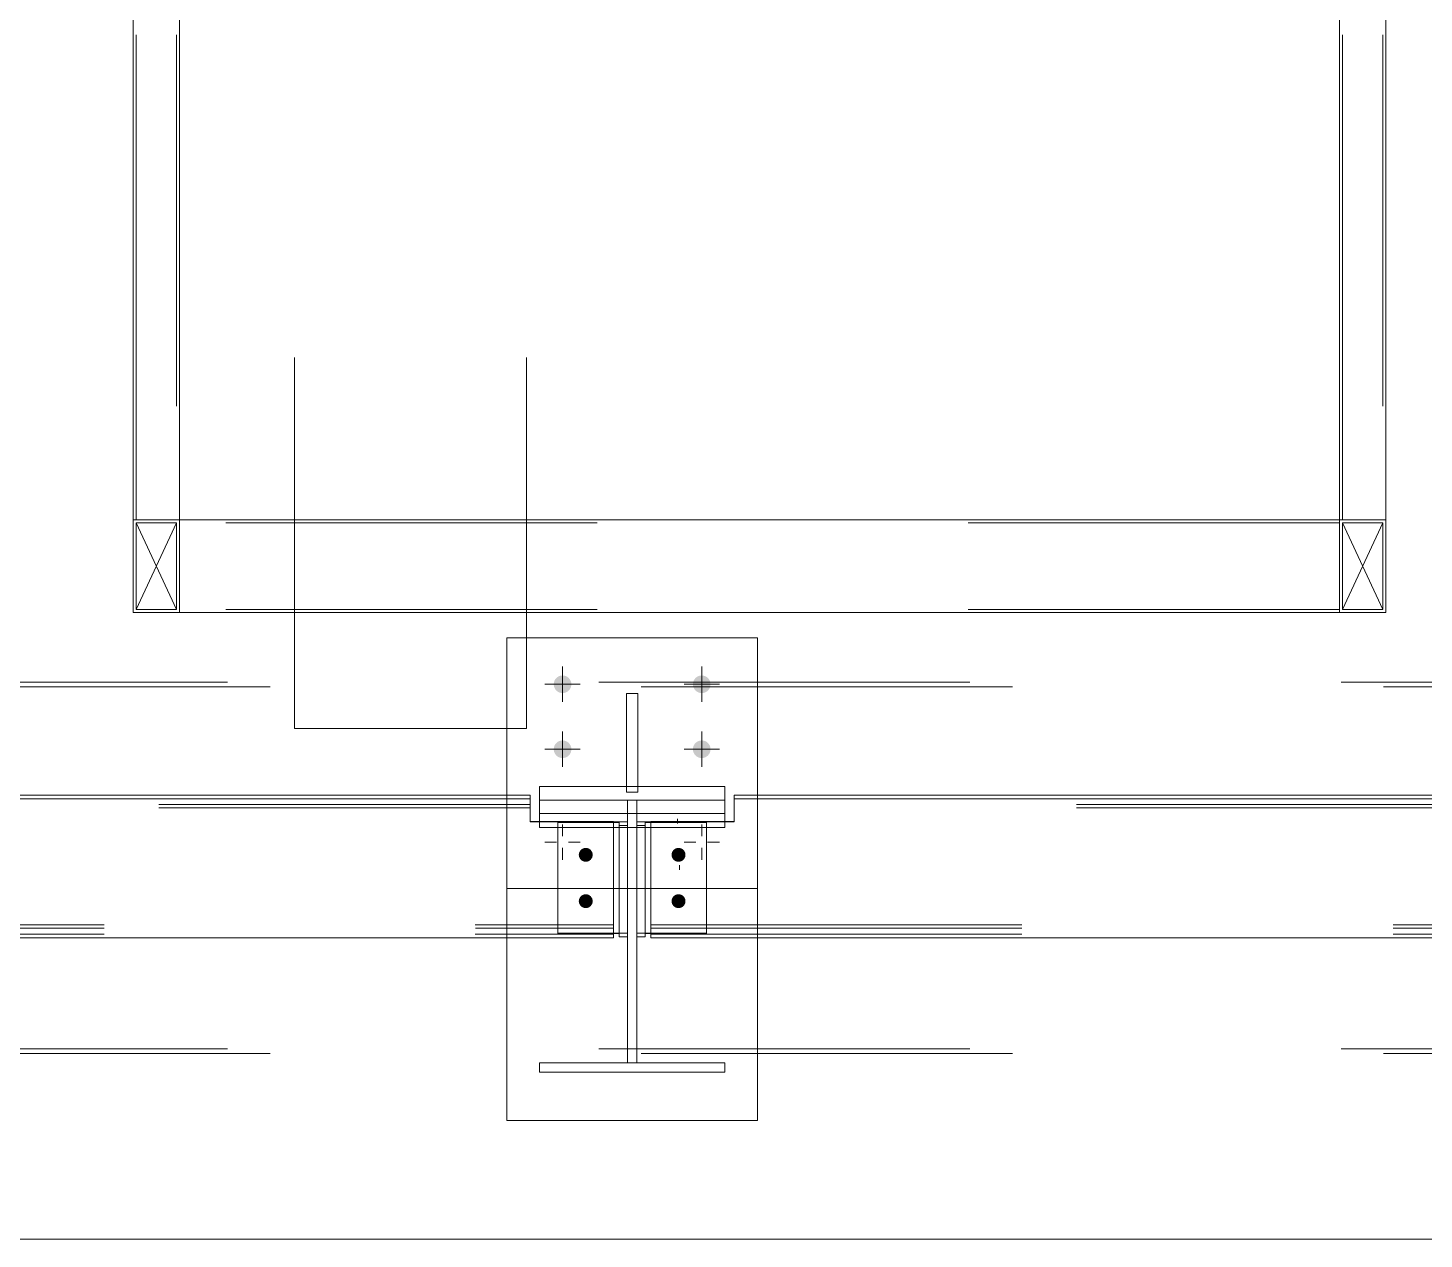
# Model space of a CAD drawing. Header units: millimetres. Extents: x 652937 to 1670132, y 1473552 to 2851037.
# Drawn here: x 663469.938 to 663471.442, y 1524461.732 to 1524463.037 of the extents above; entities that cross this region are included whole.
import ezdxf

# ---------------------------------------------------------------- set-up
doc = ezdxf.new("R2010")
doc.units = ezdxf.units.MM
doc.linetypes.add('XKITLINE00', pattern=[0])
doc.linetypes.add('XKITLINE02', pattern=[4, 2, -2])
doc.layers.add('Bolt', color=7, linetype='Continuous', lineweight=0)
doc.layers.add('Part', color=7, linetype='Continuous', lineweight=0)

# ---------------------------------------------------------------- blocks, each defined once
blk = doc.blocks.new('*A889544')
at = {"layer": 'Part', "color": 7, "linetype": 'XKITLINE00', "lineweight": 0}
blk.add_line((475.101557, 133.736798), (440.581603, 133.736798), dxfattribs=at)
blk = doc.blocks.new('*A890545')
at = {"layer": 'Part', "color": 7, "linetype": 'XKITLINE02', "lineweight": 0}
for p, q in [((474.726496, 136.736798), (440.956029, 136.736798)), ((440.956029, 136.711798), (474.726495, 136.711798)), ((474.726495, 134.761798), (440.956126, 134.761798)), ((440.956029, 134.736798), (474.726496, 134.736798))]:
    blk.add_line(p, q, dxfattribs=at)
blk = doc.blocks.new('*A960615')
at = {"layer": 'Part', "color": 7, "linetype": 'XKITLINE02', "lineweight": 0}
for p, q in [((446.467661, 148.224297), (446.217631, 148.224297)), ((446.217631, 148.224297), (446.217631, 137.611803)), ((446.217661, 148.224297), (446.217661, 140.948361)), ((446.233632, 137.611803), (446.233632, 148.224297)), ((446.23366, 148.224297), (446.23366, 137.611803)), ((446.451632, 148.224297), (446.451632, 137.611803)), ((446.45166, 148.224297), (446.45166, 137.611803)), ((446.467631, 148.224297), (446.467631, 137.611803)), ((446.467661, 148.224297), (446.467661, 140.588214)), ((446.217661, 137.611803), (446.467661, 137.611803))]:
    blk.add_line(p, q, dxfattribs=at)
at = {"layer": 'Part', "color": 7, "linetype": 'XKITLINE00', "lineweight": 0}
for p, q in [((446.217661, 140.948361), (446.217661, 137.611803)), ((446.467661, 140.588214), (446.467661, 137.611803)), ((446.217631, 137.611803), (446.217661, 137.611803)), ((446.217769, 137.611803), (446.217661, 137.611803))]:
    blk.add_line(p, q, dxfattribs=at)
blk = doc.blocks.new('*A961616')
at = {"layer": 'Part', "color": 7, "linetype": 'XKITLINE00', "lineweight": 0}
for p, q in [((446.217631, 137.111803), (446.217631, 137.611803)), ((446.217769, 137.611803), (446.217661, 137.611803)), ((446.467769, 137.611803), (446.217769, 137.611803)), ((446.217769, 137.611803), (446.217769, 137.111803)), ((446.467769, 137.111803), (446.467769, 137.611803)), ((446.451769, 137.127803), (446.233769, 137.595803)), ((446.233769, 137.127803), (446.451769, 137.595803)), ((446.451769, 137.595803), (446.233769, 137.595803)), ((446.233769, 137.595803), (446.233769, 137.127803)), ((446.451631, 137.127803), (446.451631, 137.595803)), ((446.451769, 137.127803), (446.451769, 137.595803)), ((446.467769, 137.111803), (446.217631, 137.111803)), ((446.233769, 137.127803), (446.451769, 137.127803))]:
    blk.add_line(p, q, dxfattribs=at)
at = {"layer": 'Part', "color": 7, "linetype": 'XKITLINE02', "lineweight": 0}
for p, q in [((446.217661, 137.611803), (446.217631, 137.611803)), ((446.467631, 137.611803), (446.467631, 137.111803)), ((446.451631, 137.127803), (446.233631, 137.595803)), ((446.233631, 137.127803), (446.451631, 137.595803)), ((446.233631, 137.595803), (446.233769, 137.595803)), ((446.233631, 137.595803), (446.233631, 137.127803)), ((446.233769, 137.595803), (446.233631, 137.595803)), ((446.451631, 137.595803), (446.451769, 137.595803)), ((446.233631, 137.127803), (446.233769, 137.127803)), ((446.233631, 137.127803), (446.233769, 137.127803)), ((446.451631, 137.127803), (446.451769, 137.127803)), ((446.467631, 137.111803), (446.467769, 137.111803))]:
    blk.add_line(p, q, dxfattribs=at)
blk = doc.blocks.new('*A965620')
at = {"layer": 'Part', "color": 7, "linetype": 'XKITLINE00', "lineweight": 0}
for p, q in [((448.8766, 136.17576), (448.406563, 136.17576)), ((448.406563, 136.17576), (448.406732, 136.029413)), ((449.406563, 136.17576), (448.9366, 136.17576)), ((449.406563, 136.17576), (449.406732, 136.02941)), ((448.406563, 136.100657), (448.406645, 136.029413)), ((448.406732, 135.95431), (448.406732, 136.029413)), ((448.406732, 136.029413), (449.406732, 136.02941)), ((449.406732, 136.02941), (449.406732, 135.954307)), ((449.406732, 135.954307), (448.406732, 135.95431))]:
    blk.add_line(p, q, dxfattribs=at)
at = {"layer": 'Part', "color": 7, "linetype": 'XKITLINE02', "lineweight": 0}
for p, q in [((448.406563, 136.100657), (448.406563, 136.17576)), ((448.9366, 136.17576), (448.8766, 136.17576)), ((449.406563, 136.17576), (449.406563, 136.100657)), ((449.406563, 136.100657), (448.406563, 136.100657)), ((449.406563, 136.100657), (449.406732, 135.954307)), ((448.406645, 136.029413), (448.406732, 135.95431))]:
    blk.add_line(p, q, dxfattribs=at)
blk = doc.blocks.new('*A966621')
at = {"layer": 'Part', "color": 7, "linetype": 'XKITLINE00', "lineweight": 0}
for p, q in [((448.406563, 134.63681), (448.406563, 134.68681)), ((448.406563, 134.68681), (448.406732, 134.68681)), ((448.406563, 134.68681), (449.406732, 134.68681)), ((448.406732, 134.63681), (448.406732, 134.68681)), ((449.406732, 134.68681), (449.406732, 134.63681)), ((448.406563, 134.63681), (448.406732, 134.63681)), ((449.406732, 134.63681), (448.406563, 134.63681))]:
    blk.add_line(p, q, dxfattribs=at)
at = {"layer": 'Part', "color": 7, "linetype": 'XKITLINE02', "lineweight": 0}
for p, q in [((449.406563, 134.68681), (449.406732, 134.68681)), ((449.406563, 134.63681), (449.406563, 134.68681)), ((449.406563, 134.63681), (449.406732, 134.63681))]:
    blk.add_line(p, q, dxfattribs=at)
blk = doc.blocks.new('*A967622')
at = {"layer": 'Part', "color": 7, "linetype": 'XKITLINE02', "lineweight": 0}
for p, q in [((448.881563, 136.100657), (448.881563, 135.365235)), ((448.931563, 136.100657), (448.881563, 136.100657)), ((448.881563, 136.100657), (448.881732, 135.954309)), ((448.931563, 134.68681), (448.931563, 136.100657)), ((448.931563, 136.100657), (448.931732, 135.954309)), ((448.881563, 134.68681), (448.881732, 134.68681)), ((448.881732, 134.68681), (448.881563, 134.68681))]:
    blk.add_line(p, q, dxfattribs=at)
at = {"layer": 'Part', "color": 7, "linetype": 'XKITLINE00', "lineweight": 0}
for p, q in [((448.881732, 134.68681), (448.881732, 135.954309)), ((448.881732, 135.954309), (448.931732, 135.954309)), ((448.931732, 135.954309), (448.931732, 134.68681)), ((448.881563, 135.365235), (448.881563, 134.68681)), ((448.931732, 134.68681), (448.881732, 134.68681))]:
    blk.add_line(p, q, dxfattribs=at)
blk = doc.blocks.new('*A968623')
at = {"layer": 'Part', "color": 7, "linetype": 'XKITLINE02', "lineweight": 0}
for p, q in [((446.467769, 137.611803), (446.467631, 137.611803)), ((446.467631, 137.611803), (446.467646, 137.611803)), ((446.467631, 137.611803), (446.467631, 137.111803)), ((446.467646, 137.111803), (446.467646, 137.611803)), ((452.717631, 137.611803), (452.717646, 137.611803)), ((452.717631, 137.111803), (452.717631, 137.611803)), ((452.717645, 137.595803), (446.467632, 137.595803)), ((446.467632, 137.127803), (446.467632, 137.595803)), ((446.467645, 137.595803), (446.467645, 137.127803)), ((452.717632, 137.595803), (452.717632, 137.127803)), ((452.717645, 137.595803), (452.717632, 137.595803)), ((452.717645, 137.127803), (452.717645, 137.595803)), ((446.467769, 137.111803), (446.467631, 137.111803)), ((446.467631, 137.111803), (446.467646, 137.111803)), ((452.717645, 137.127803), (446.467632, 137.127803)), ((446.467646, 137.111803), (446.467769, 137.111803)), ((452.717632, 137.127803), (452.717645, 137.127803))]:
    blk.add_line(p, q, dxfattribs=at)
at = {"layer": 'Part', "color": 7, "linetype": 'XKITLINE00', "lineweight": 0}
for p, q in [((452.717646, 137.611803), (446.467769, 137.611803)), ((452.717646, 137.611803), (452.717646, 137.111803)), ((446.467769, 137.111803), (452.717646, 137.111803)), ((452.717646, 137.111803), (452.717631, 137.111803))]:
    blk.add_line(p, q, dxfattribs=at)
blk = doc.blocks.new('*A969624')
at = {"layer": 'Part', "color": 7, "linetype": 'XKITLINE00', "lineweight": 0}
for p, q in [((448.356617, 136.128559), (440.511617, 136.128559)), ((440.511617, 136.128559), (440.51164, 136.108933)), ((448.35664, 136.108933), (440.51164, 136.108933)), ((440.51164, 136.108933), (440.51164, 135.984105)), ((448.35664, 136.108933), (448.356617, 136.128559)), ((448.35664, 135.984105), (448.35664, 136.108933)), ((440.511638, 135.985675), (440.461732, 135.985675)), ((440.51164, 135.984105), (440.461732, 135.984105)), ((448.406732, 135.985675), (448.356638, 135.985675)), ((448.406732, 135.984105), (448.35664, 135.984105)), ((440.061638, 135.382506), (440.061638, 135.359961)), ((440.061638, 135.359961), (448.806656, 135.359961)), ((448.806656, 135.382506), (448.806656, 135.359961))]:
    blk.add_line(p, q, dxfattribs=at)
at = {"layer": 'Part', "color": 7, "linetype": 'XKITLINE02', "lineweight": 0}
for p, q in [((440.511617, 136.078628), (440.511617, 136.128559)), ((448.356617, 136.128559), (448.356617, 136.078628)), ((448.356617, 136.078628), (440.511617, 136.078628)), ((440.511638, 136.060572), (440.511617, 136.078628)), ((448.356638, 136.060572), (440.511638, 136.060572)), ((440.511638, 135.985675), (440.511638, 136.060572)), ((448.356617, 136.078628), (448.356638, 136.060572)), ((448.356638, 135.985675), (448.356638, 136.060572)), ((440.061638, 135.985675), (440.061636, 135.411463)), ((440.461732, 135.985675), (440.061638, 135.985675)), ((440.06164, 135.984105), (440.061638, 135.985675)), ((440.06164, 135.984105), (440.061638, 135.382506)), ((440.461732, 135.984105), (440.06164, 135.984105)), ((440.51164, 135.984105), (440.511638, 135.985675)), ((448.35664, 135.984105), (448.356638, 135.985675)), ((448.806656, 135.985675), (448.406732, 135.985675)), ((448.806658, 135.984105), (448.406732, 135.984105)), ((448.806654, 135.411463), (448.806656, 135.985675)), ((448.806656, 135.985675), (448.806658, 135.984105)), ((448.806658, 135.984105), (448.806656, 135.382506)), ((440.061636, 135.411463), (440.061615, 135.429519)), ((440.061615, 135.429519), (440.061615, 135.379587)), ((440.061615, 135.429519), (448.806633, 135.429519)), ((448.806633, 135.379587), (448.806633, 135.429519)), ((448.806633, 135.429519), (448.806654, 135.411463)), ((440.061615, 135.379587), (440.061638, 135.359961)), ((440.061615, 135.379587), (448.806633, 135.379587)), ((440.061636, 135.411463), (448.806654, 135.411463)), ((448.806633, 135.379587), (448.806656, 135.359961))]:
    blk.add_line(p, q, dxfattribs=at)
blk = doc.blocks.new('*A972627')
at = {"layer": 'Part', "color": 7, "linetype": 'XKITLINE00', "lineweight": 0}
for p, q in [((448.231583, 136.975781), (448.231576, 136.975781)), ((449.581583, 136.975781), (448.231583, 136.975781)), ((448.231583, 136.975781), (448.231583, 136.128559)), ((449.581576, 136.975781), (449.581583, 136.975781)), ((449.581583, 136.975781), (449.581583, 136.128559)), ((448.231583, 135.359961), (448.231583, 134.375781)), ((449.581583, 135.359961), (449.581583, 134.375781)), ((448.231583, 134.375781), (448.231576, 134.375781)), ((449.581583, 134.375781), (448.231583, 134.375781)), ((449.581576, 134.375781), (449.581583, 134.375781))]:
    blk.add_line(p, q, dxfattribs=at)
at = {"layer": 'Part', "color": 7, "linetype": 'XKITLINE02', "lineweight": 0}
for p, q in [((448.231576, 136.975781), (448.231576, 134.375781)), ((449.581576, 136.975781), (449.581576, 134.375781)), ((448.231583, 136.128559), (448.231583, 135.359961)), ((449.581583, 136.128559), (449.581583, 135.359961))]:
    blk.add_line(p, q, dxfattribs=at)
blk = doc.blocks.new('*A973628')
at = {"layer": 'Part', "color": 7, "linetype": 'XKITLINE00', "lineweight": 0}
for p, q in [((448.936593, 136.675757), (448.876563, 136.675757)), ((448.8766, 136.143625), (448.876593, 136.675757)), ((448.936563, 136.675757), (448.936593, 136.675757)), ((448.936593, 136.675757), (448.9366, 136.143625)), ((448.9366, 136.143625), (448.8766, 136.143625))]:
    blk.add_line(p, q, dxfattribs=at)
at = {"layer": 'Part', "color": 7, "linetype": 'XKITLINE02', "lineweight": 0}
for p, q in [((448.876563, 136.675757), (448.876563, 136.175757)), ((448.936563, 136.175757), (448.936563, 136.675757)), ((448.936563, 136.175757), (448.876563, 136.175757)), ((448.876563, 136.175757), (448.8766, 136.143625)), ((448.9366, 136.143625), (448.936563, 136.175757))]:
    blk.add_line(p, q, dxfattribs=at)
blk = doc.blocks.new('*A974629')
at = {"layer": 'Part', "color": 7, "linetype": 'XKITLINE02', "lineweight": 0}
for p, q in [((449.581517, 136.975781), (448.231515, 136.975781)), ((448.231515, 135.625782), (448.231515, 136.975781)), ((448.231517, 135.625782), (448.231517, 136.975781)), ((449.581515, 135.625782), (449.581515, 136.975781)), ((449.581517, 135.625782), (449.581517, 136.975781)), ((449.581517, 135.625782), (448.231515, 135.625782))]:
    blk.add_line(p, q, dxfattribs=at)
blk = doc.blocks.new('*A975630')
at = {"layer": 'Part', "color": 7, "linetype": 'XKITLINE02', "lineweight": 0}
for p, q in [((448.50664, 135.984039), (448.506638, 135.384861)), ((448.88164, 135.984039), (448.50664, 135.984039)), ((448.50664, 135.984039), (448.506642, 135.981684)), ((448.506642, 135.981684), (448.836642, 135.981684)), ((448.506642, 135.981684), (448.506642, 135.95431)), ((448.836642, 135.981684), (448.836641, 135.382506)), ((448.836642, 135.981684), (448.836662, 135.964413)), ((448.836662, 135.964413), (448.881662, 135.964413)), ((448.836662, 135.964413), (448.836662, 135.954308)), ((448.88164, 135.984039), (448.881638, 135.384861)), ((448.881662, 135.964413), (448.88164, 135.984039)), ((448.881662, 135.964413), (448.881662, 135.954308)), ((448.506638, 135.384861), (448.881638, 135.384861)), ((448.506641, 135.382506), (448.506638, 135.384861)), ((448.83666, 135.365235), (448.836641, 135.382506)), ((448.88166, 135.365235), (448.881638, 135.384861))]:
    blk.add_line(p, q, dxfattribs=at)
at = {"layer": 'Part', "color": 7, "linetype": 'XKITLINE00', "lineweight": 0}
for p, q in [((448.506642, 135.95431), (448.506641, 135.382506)), ((448.836662, 135.954308), (448.83666, 135.365235)), ((448.881662, 135.954308), (448.88166, 135.365235)), ((448.836641, 135.382506), (448.506641, 135.382506)), ((448.88166, 135.365235), (448.83666, 135.365235))]:
    blk.add_line(p, q, dxfattribs=at)
blk = doc.blocks.new('*A976631')
at = {"layer": 'Part', "color": 7, "linetype": 'XKITLINE02', "lineweight": 0}
for p, q in [((448.931644, 135.384861), (448.931646, 135.984039)), ((449.306646, 135.984039), (448.931646, 135.984039)), ((448.931669, 135.964413), (448.931646, 135.984039)), ((448.931667, 135.365235), (448.931669, 135.964413)), ((448.931669, 135.964413), (448.976669, 135.964413)), ((448.976647, 135.382506), (448.976649, 135.981684)), ((448.976649, 135.981684), (449.306649, 135.981684)), ((448.976669, 135.964413), (448.976649, 135.981684)), ((448.976669, 135.964413), (448.976669, 135.954308)), ((449.306644, 135.384861), (449.306646, 135.984039)), ((449.306649, 135.981684), (449.306646, 135.984039)), ((449.306649, 135.981684), (449.306649, 135.954307)), ((448.931644, 135.384861), (449.306644, 135.384861)), ((448.931667, 135.365235), (448.931644, 135.384861)), ((448.931667, 135.365235), (448.931732, 135.365235)), ((448.976647, 135.382506), (448.976667, 135.365235)), ((449.306644, 135.384861), (449.306647, 135.382506))]:
    blk.add_line(p, q, dxfattribs=at)
at = {"layer": 'Part', "color": 7, "linetype": 'XKITLINE00', "lineweight": 0}
for p, q in [((448.976669, 135.954308), (448.976667, 135.365235)), ((449.306649, 135.954307), (449.306647, 135.382506)), ((448.931732, 135.365235), (448.976667, 135.365235)), ((449.306647, 135.382506), (448.976647, 135.382506))]:
    blk.add_line(p, q, dxfattribs=at)
blk = doc.blocks.new('*A977632')
at = {"layer": 'Bolt', "color": 7, "linetype": 'XKITLINE02', "lineweight": 0}
for p, q in [((449.151399, 135.975571), (449.151368, 136.001543)), ((449.16175, 135.726123), (449.16172, 135.752094))]:
    blk.add_line(p, q, dxfattribs=at)
blk = doc.blocks.new('*A978633')
at = {"layer": 'Bolt'}
for points in [[(448.485, 136.735), (448.4877, 136.744), (448.4921, 136.7522), (448.498, 136.7594), (448.5052, 136.7653), (448.5134, 136.7697), (448.5223, 136.7724), (448.5316, 136.7733), (448.5408, 136.7724), (448.5498, 136.7697), (448.558, 136.7653), (448.5652, 136.7594), (448.5711, 136.7522), (448.5755, 136.744), (448.5782, 136.735), (448.5791, 136.7258), (448.5782, 136.7165), (448.5755, 136.7076), (448.5711, 136.6994), (448.5652, 136.6922), (448.558, 136.6863), (448.5498, 136.6819), (448.5408, 136.6792), (448.5316, 136.6783), (448.5223, 136.6792), (448.5134, 136.6819), (448.5052, 136.6863), (448.498, 136.6922), (448.4921, 136.6994), (448.4877, 136.7076), (448.485, 136.7165), (448.4841, 136.7258)], [(449.235, 136.735), (449.2377, 136.744), (449.2421, 136.7522), (449.248, 136.7594), (449.2552, 136.7653), (449.2634, 136.7697), (449.2723, 136.7724), (449.2816, 136.7733), (449.2908, 136.7724), (449.2998, 136.7697), (449.308, 136.7653), (449.3152, 136.7594), (449.3211, 136.7522), (449.3255, 136.744), (449.3282, 136.735), (449.3291, 136.7258), (449.3282, 136.7165), (449.3255, 136.7076), (449.3211, 136.6994), (449.3152, 136.6922), (449.308, 136.6863), (449.2998, 136.6819), (449.2908, 136.6792), (449.2816, 136.6783), (449.2723, 136.6792), (449.2634, 136.6819), (449.2552, 136.6863), (449.248, 136.6922), (449.2421, 136.6994), (449.2377, 136.7076), (449.235, 136.7165), (449.2341, 136.7258)], [(448.485, 136.385), (448.4877, 136.394), (448.4921, 136.4022), (448.498, 136.4094), (448.5052, 136.4153), (448.5134, 136.4197), (448.5223, 136.4224), (448.5316, 136.4233), (448.5408, 136.4224), (448.5498, 136.4197), (448.558, 136.4153), (448.5652, 136.4094), (448.5711, 136.4022), (448.5755, 136.394), (448.5782, 136.385), (448.5791, 136.3758), (448.5782, 136.3665), (448.5755, 136.3576), (448.5711, 136.3494), (448.5652, 136.3422), (448.558, 136.3363), (448.5498, 136.3319), (448.5408, 136.3292), (448.5316, 136.3283), (448.5223, 136.3292), (448.5134, 136.3319), (448.5052, 136.3363), (448.498, 136.3422), (448.4921, 136.3494), (448.4877, 136.3576), (448.485, 136.3665), (448.4841, 136.3758)], [(449.235, 136.385), (449.2377, 136.394), (449.2421, 136.4022), (449.248, 136.4094), (449.2552, 136.4153), (449.2634, 136.4197), (449.2723, 136.4224), (449.2816, 136.4233), (449.2908, 136.4224), (449.2998, 136.4197), (449.308, 136.4153), (449.3152, 136.4094), (449.3211, 136.4022), (449.3255, 136.394), (449.3282, 136.385), (449.3291, 136.3758), (449.3282, 136.3665), (449.3255, 136.3576), (449.3211, 136.3494), (449.3152, 136.3422), (449.308, 136.3363), (449.2998, 136.3319), (449.2908, 136.3292), (449.2816, 136.3283), (449.2723, 136.3292), (449.2634, 136.3319), (449.2552, 136.3363), (449.248, 136.3422), (449.2421, 136.3494), (449.2377, 136.3576), (449.235, 136.3665), (449.2341, 136.3758)]]:
    blk.add_hatch(color=7, dxfattribs=at).paths.add_polyline_path(points, flags=17)
at = {"layer": 'Bolt', "color": 7, "linetype": 'XKITLINE00', "lineweight": 0}
for p, q in [((448.5315, 136.6308), (448.5315, 136.8208)), ((449.2815, 136.6308), (449.2815, 136.8208)), ((448.4365, 136.7258), (448.6265, 136.7258)), ((449.1865, 136.7258), (449.3765, 136.7258)), ((448.5315, 136.2808), (448.5315, 136.4708)), ((449.2815, 136.2808), (449.2815, 136.4708)), ((448.4365, 136.3758), (448.6265, 136.3758)), ((449.1865, 136.3758), (449.3765, 136.3758)), ((448.5315, 135.9708), (448.5315, 135.9075)), ((449.2815, 135.9708), (449.2815, 135.9075)), ((448.4365, 135.8758), (448.4998, 135.8758)), ((448.6265, 135.8758), (448.5633, 135.8758)), ((449.1865, 135.8758), (449.2498, 135.8758)), ((449.3765, 135.8758), (449.3133, 135.8758)), ((448.5315, 135.7808), (448.5315, 135.8441)), ((449.2815, 135.7808), (449.2815, 135.8441))]:
    blk.add_line(p, q, dxfattribs=at)
blk = doc.blocks.new('*A979634')
at = {"layer": 'Bolt'}
for points in [[(449.1639, 135.8437), (449.171, 135.8416), (449.1774, 135.8381), (449.1831, 135.8335), (449.1878, 135.8278), (449.1913, 135.8213), (449.1934, 135.8143), (449.1941, 135.807), (449.1934, 135.7997), (449.1913, 135.7927), (449.1879, 135.7862), (449.1832, 135.7805), (449.1775, 135.7758), (449.171, 135.7724), (449.164, 135.7702), (449.1567, 135.7695), (449.1494, 135.7702), (449.1423, 135.7723), (449.1358, 135.7758), (449.1302, 135.7804), (449.1255, 135.7861), (449.122, 135.7926), (449.1199, 135.7996), (449.1191, 135.8069), (449.1199, 135.8142), (449.122, 135.8212), (449.1254, 135.8277), (449.1301, 135.8334), (449.1358, 135.8381), (449.1423, 135.8415), (449.1493, 135.8437), (449.1566, 135.8444)], [(449.1639, 135.594), (449.171, 135.5919), (449.1774, 135.5884), (449.1831, 135.5838), (449.1878, 135.5781), (449.1913, 135.5717), (449.1934, 135.5646), (449.1941, 135.5573), (449.1934, 135.55), (449.1913, 135.543), (449.1879, 135.5365), (449.1832, 135.5308), (449.1775, 135.5262), (449.171, 135.5227), (449.164, 135.5206), (449.1567, 135.5198), (449.1494, 135.5205), (449.1423, 135.5227), (449.1358, 135.5261), (449.1302, 135.5308), (449.1255, 135.5364), (449.122, 135.5429), (449.1199, 135.5499), (449.1191, 135.5572), (449.1199, 135.5645), (449.122, 135.5716), (449.1254, 135.5781), (449.1301, 135.5837), (449.1358, 135.5884), (449.1423, 135.5919), (449.1493, 135.594), (449.1566, 135.5947)]]:
    blk.add_hatch(color=7, dxfattribs=at).paths.add_polyline_path(points, flags=17)
at = {"layer": 'Bolt', "color": 7, "linetype": 'XKITLINE00', "lineweight": 0}
for p, q in [((449.1567, 135.8049), (449.1566, 135.8173)), ((449.1567, 135.5552), (449.1566, 135.5677))]:
    blk.add_line(p, q, dxfattribs=at)
blk = doc.blocks.new('*A980635')
at = {"layer": 'Bolt'}
for points in [[(448.6639, 135.8437), (448.671, 135.8416), (448.6774, 135.8381), (448.6831, 135.8335), (448.6878, 135.8278), (448.6913, 135.8213), (448.6934, 135.8143), (448.6941, 135.807), (448.6934, 135.7997), (448.6913, 135.7927), (448.6878, 135.7862), (448.6832, 135.7805), (448.6775, 135.7758), (448.671, 135.7724), (448.664, 135.7702), (448.6567, 135.7695), (448.6494, 135.7702), (448.6423, 135.7723), (448.6358, 135.7758), (448.6302, 135.7804), (448.6255, 135.7861), (448.622, 135.7926), (448.6199, 135.7996), (448.6191, 135.8069), (448.6199, 135.8142), (448.622, 135.8212), (448.6254, 135.8277), (448.6301, 135.8334), (448.6358, 135.8381), (448.6423, 135.8415), (448.6493, 135.8437), (448.6566, 135.8444)], [(448.6639, 135.594), (448.671, 135.5919), (448.6774, 135.5884), (448.6831, 135.5838), (448.6878, 135.5781), (448.6913, 135.5717), (448.6934, 135.5646), (448.6941, 135.5573), (448.6934, 135.55), (448.6913, 135.543), (448.6878, 135.5365), (448.6832, 135.5308), (448.6775, 135.5262), (448.671, 135.5227), (448.664, 135.5206), (448.6567, 135.5198), (448.6494, 135.5205), (448.6423, 135.5227), (448.6358, 135.5261), (448.6302, 135.5308), (448.6255, 135.5364), (448.622, 135.5429), (448.6199, 135.5499), (448.6191, 135.5572), (448.6199, 135.5645), (448.622, 135.5716), (448.6254, 135.5781), (448.6301, 135.5837), (448.6358, 135.5884), (448.6423, 135.5919), (448.6493, 135.594), (448.6566, 135.5947)]]:
    blk.add_hatch(color=7, dxfattribs=at).paths.add_polyline_path(points, flags=17)
at = {"layer": 'Bolt', "color": 7, "linetype": 'XKITLINE00', "lineweight": 0}
for p, q in [((448.6566, 135.8049), (448.6566, 135.8173)), ((448.6566, 135.5552), (448.6566, 135.5677))]:
    blk.add_line(p, q, dxfattribs=at)
blk = doc.blocks.new('*A1002657')
at = {"layer": 'Part', "color": 7, "linetype": 'XKITLINE02', "lineweight": 0}
for p, q in [((448.336453, 142.486798), (447.086385, 142.486798)), ((447.086453, 142.486798), (447.086453, 136.486798)), ((448.336453, 136.486798), (448.336453, 142.486798)), ((447.086385, 136.486798), (448.336453, 136.486798))]:
    blk.add_line(p, q, dxfattribs=at)
blk = doc.blocks.new('*A1004659')
at = {"layer": 'Part', "color": 7, "linetype": 'XKITLINE02', "lineweight": 0}
for p, q in [((452.967661, 148.224297), (452.717631, 148.224297)), ((452.717631, 148.224297), (452.717631, 137.611803)), ((452.717661, 148.224297), (452.717661, 141.617432)), ((452.733632, 137.611803), (452.733632, 148.224297)), ((452.73366, 148.224297), (452.73366, 137.611803)), ((452.951632, 148.224297), (452.951632, 137.611803)), ((452.95166, 148.224297), (452.95166, 137.611803)), ((452.967631, 148.224297), (452.967631, 137.611803)), ((452.967661, 148.224297), (452.967661, 140.587768)), ((452.717661, 137.611803), (452.967661, 137.611803))]:
    blk.add_line(p, q, dxfattribs=at)
at = {"layer": 'Part', "color": 7, "linetype": 'XKITLINE00', "lineweight": 0}
for p, q in [((452.717661, 141.617432), (452.717661, 137.611803)), ((452.967661, 140.587768), (452.967661, 137.611803)), ((452.717631, 137.611803), (452.717661, 137.611803)), ((452.717769, 137.611803), (452.717661, 137.611803))]:
    blk.add_line(p, q, dxfattribs=at)
blk = doc.blocks.new('*A1005660')
at = {"layer": 'Part', "color": 7, "linetype": 'XKITLINE02', "lineweight": 0}
for p, q in [((452.717631, 137.611803), (452.717631, 137.111803)), ((452.717646, 137.611803), (452.717631, 137.611803)), ((452.967631, 137.111803), (452.967631, 137.611803)), ((452.951631, 137.127803), (452.733631, 137.595803)), ((452.733631, 137.127803), (452.951631, 137.595803)), ((452.733631, 137.595803), (452.733769, 137.595803)), ((452.733631, 137.595803), (452.733631, 137.127803)), ((452.733769, 137.595803), (452.733631, 137.595803)), ((452.951631, 137.595803), (452.951769, 137.595803)), ((452.733631, 137.127803), (452.733769, 137.127803)), ((452.733631, 137.127803), (452.733769, 137.127803)), ((452.951631, 137.127803), (452.951769, 137.127803)), ((452.967631, 137.111803), (452.967769, 137.111803))]:
    blk.add_line(p, q, dxfattribs=at)
at = {"layer": 'Part', "color": 7, "linetype": 'XKITLINE00', "lineweight": 0}
for p, q in [((452.717769, 137.611803), (452.717646, 137.611803)), ((452.967769, 137.611803), (452.717769, 137.611803)), ((452.717769, 137.611803), (452.717769, 137.111803)), ((452.967769, 137.111803), (452.967769, 137.611803)), ((452.951769, 137.127803), (452.733769, 137.595803)), ((452.733769, 137.127803), (452.951769, 137.595803)), ((452.951769, 137.595803), (452.733769, 137.595803)), ((452.733769, 137.595803), (452.733769, 137.127803)), ((452.951631, 137.127803), (452.951631, 137.595803)), ((452.951769, 137.127803), (452.951769, 137.595803)), ((452.967769, 137.111803), (452.717631, 137.111803)), ((452.733769, 137.127803), (452.951769, 137.127803))]:
    blk.add_line(p, q, dxfattribs=at)
blk = doc.blocks.new('*A1010665')
at = {"layer": 'Part', "color": 7, "linetype": 'XKITLINE00', "lineweight": 0}
for p, q in [((457.301617, 136.128559), (449.456617, 136.128559)), ((449.456617, 136.128559), (449.45664, 136.108933)), ((457.30164, 136.108933), (449.45664, 136.108933)), ((449.45664, 136.108933), (449.45664, 135.984105)), ((457.30164, 136.108933), (457.301617, 136.128559)), ((457.30164, 135.984105), (457.30164, 136.108933)), ((449.456638, 135.985675), (449.406732, 135.985675)), ((449.45664, 135.984105), (449.406732, 135.984105)), ((457.351732, 135.985675), (457.301638, 135.985675)), ((457.351732, 135.984105), (457.30164, 135.984105)), ((449.006638, 135.382506), (449.006638, 135.359961)), ((449.006638, 135.359961), (457.751656, 135.359961)), ((457.751656, 135.382506), (457.751656, 135.359961))]:
    blk.add_line(p, q, dxfattribs=at)
at = {"layer": 'Part', "color": 7, "linetype": 'XKITLINE02', "lineweight": 0}
for p, q in [((449.456617, 136.078628), (449.456617, 136.128559)), ((457.301617, 136.128559), (457.301617, 136.078628)), ((457.301617, 136.078628), (449.456617, 136.078628)), ((449.456638, 136.060572), (449.456617, 136.078628)), ((457.301638, 136.060572), (449.456638, 136.060572)), ((449.456638, 135.985675), (449.456638, 136.060572)), ((457.301617, 136.078628), (457.301638, 136.060572)), ((457.301638, 135.985675), (457.301638, 136.060572)), ((449.006638, 135.985675), (449.006636, 135.411463)), ((449.406732, 135.985675), (449.006638, 135.985675)), ((449.00664, 135.984105), (449.006638, 135.985675)), ((449.00664, 135.984105), (449.006638, 135.382506)), ((449.406732, 135.984105), (449.00664, 135.984105)), ((449.45664, 135.984105), (449.456638, 135.985675)), ((457.30164, 135.984105), (457.301638, 135.985675)), ((457.751656, 135.985675), (457.351732, 135.985675)), ((457.751658, 135.984105), (457.351732, 135.984105)), ((457.751654, 135.411463), (457.751656, 135.985675)), ((457.751656, 135.985675), (457.751658, 135.984105)), ((457.751658, 135.984105), (457.751656, 135.382506)), ((449.006636, 135.411463), (449.006615, 135.429519)), ((449.006615, 135.429519), (449.006615, 135.379587)), ((449.006615, 135.429519), (457.751633, 135.429519)), ((457.751633, 135.379587), (457.751633, 135.429519)), ((457.751633, 135.429519), (457.751654, 135.411463)), ((449.006615, 135.379587), (449.006638, 135.359961)), ((449.006615, 135.379587), (457.751633, 135.379587)), ((449.006636, 135.411463), (457.751654, 135.411463)), ((457.751633, 135.379587), (457.751656, 135.359961))]:
    blk.add_line(p, q, dxfattribs=at)
blk = doc.blocks.new('a2')
at = {"color": 7, "lineweight": 0, "xscale": 0.2, "yscale": 0.2, "zscale": 0.2}
for name in ['*A960615', '*A1004659', '*A889544', '*A1002657', '*A961616', '*A968623', '*A1005660', '*A974629', '*A972627', '*A978633', '*A890545', '*A973628', '*A969624', '*A965620', '*A1010665', '*A967622', '*A975630', '*A976631', '*A977632', '*A980635', '*A979634', '*A966621']:
    blk.add_blockref(name, (174008.504, -117199.2429), dxfattribs=at)

msp = doc.modelspace()

# ---------------------------------------------------------------- block references
at = {"color": 7}
msp.add_blockref('a2', (489372.3036, 1641634.2272), dxfattribs=at)

doc.saveas('drawing.dxf')
